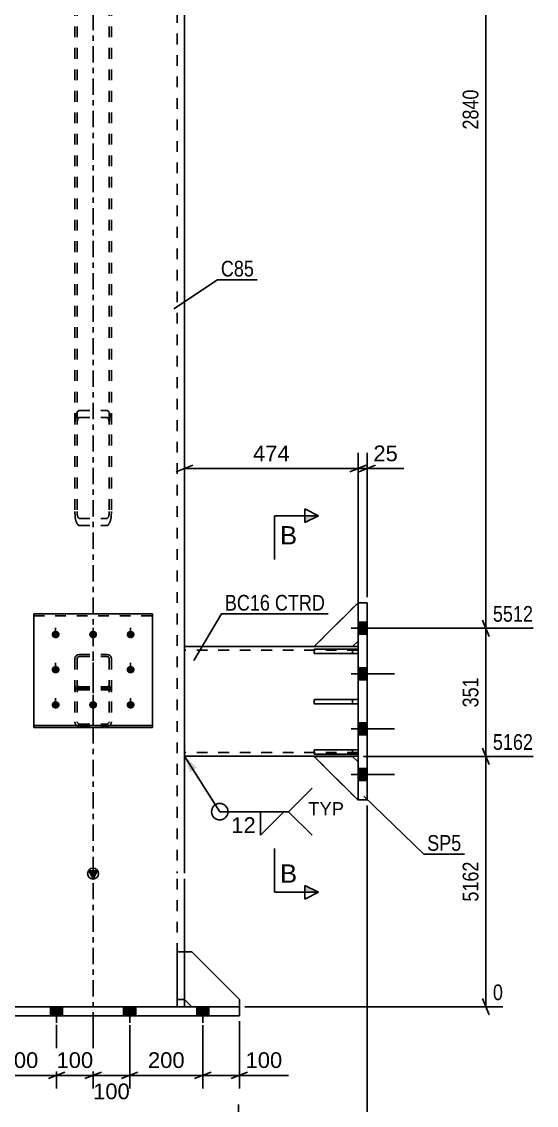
# Model space of a CAD drawing. Header units: millimetres. Extents: x 0 to 841, y 0 to 594.
# Drawn here: x 129.2 to 223, y 198.5 to 396.3 of the extents above; entities that cross this region are included whole.
import ezdxf

# ---------------------------------------------------------------- set-up
doc = ezdxf.new("R2010")
doc.units = ezdxf.units.MM
doc.linetypes.add('DXK_LINE_DOT2', pattern=[3.9198, 1.9599, -1.9599])
doc.linetypes.add('DXK_LINE_DOT3', pattern=[5.9187, 2.979, -0.9799, 0.9799, -0.9799])
doc.styles.add('Arial', font='ARIAL.TTF', dxfattribs={"height": 0.2})
doc.styles.add('Arial Narrow', font='ARIALN.TTF', dxfattribs={"height": 0.2})

# ---------------------------------------------------------------- blocks, each defined once
blk = doc.blocks.new('Part-284928707-2606 - 2604')
at = {"color": 2, "linetype": 'Continuous'}
for p, q in [((190.48, 263.41), (182.48, 263.41)), ((182.48, 262.61), (182.48, 263.41)), ((190.48, 263.41), (190.48, 262.61)), ((190.48, 262.61), (182.48, 262.61))]:
    blk.add_line(p, q, dxfattribs=at)
at = {"color": 7, "linetype": 'DXK_LINE_DOT2'}
blk.add_line((189.48, 262.61), (189.48, 263.41), dxfattribs=at)
blk = doc.blocks.new('Part-284928707-2671 - 2604')
at = {"color": 2, "linetype": 'Continuous'}
for p, q in [((190.48, 290.23), (182.48, 282.23)), ((189.48, 282.23), (190.48, 283.23)), ((182.48, 282.23), (189.48, 282.23))]:
    blk.add_line(p, q, dxfattribs=at)
at = {"color": 7, "linetype": 'DXK_LINE_DOT2'}
blk.add_line((190.48, 283.23), (190.48, 290.23), dxfattribs=at)
blk = doc.blocks.new('Part-284928707-2607 - 2604')
at = {"color": 2, "linetype": 'Continuous'}
for p, q in [((190.48, 281.75), (182.48, 281.75)), ((182.48, 280.95), (182.48, 281.75)), ((190.48, 280.95), (182.48, 280.95)), ((190.48, 281.75), (190.48, 280.95))]:
    blk.add_line(p, q, dxfattribs=at)
at = {"color": 7, "linetype": 'DXK_LINE_DOT2'}
blk.add_line((189.48, 280.95), (189.48, 281.75), dxfattribs=at)
blk = doc.blocks.new('Part-284928707-2672 - 2604')
at = {"color": 7, "linetype": 'DXK_LINE_DOT2'}
for p, q in [((190.48, 290.23), (182.48, 282.23)), ((190.48, 283.23), (190.48, 290.23)), ((189.48, 282.23), (190.48, 283.23)), ((182.48, 282.23), (189.48, 282.23))]:
    blk.add_line(p, q, dxfattribs=at)
blk = doc.blocks.new('Part-284928707-2608 - 2604')
at = {"color": 2, "linetype": 'Continuous'}
for p, q in [((190.48, 272.58), (182.48, 272.58)), ((182.48, 271.78), (182.48, 272.58)), ((190.48, 271.78), (182.48, 271.78)), ((190.48, 272.58), (190.48, 271.78))]:
    blk.add_line(p, q, dxfattribs=at)
at = {"color": 7, "linetype": 'DXK_LINE_DOT2'}
blk.add_line((189.48, 271.78), (189.48, 272.58), dxfattribs=at)
blk = doc.blocks.new('Part-284928707-2673 - 2604')
at = {"color": 2, "linetype": 'Continuous'}
for p, q in [((182.48, 262.18), (189.48, 262.18)), ((182.48, 262.18), (190.48, 254.18)), ((189.48, 262.18), (190.48, 261.18)), ((190.48, 254.18), (190.48, 254.23))]:
    blk.add_line(p, q, dxfattribs=at)
at = {"color": 7, "linetype": 'DXK_LINE_DOT2'}
blk.add_line((190.48, 254.23), (190.48, 261.18), dxfattribs=at)
blk = doc.blocks.new('Part-284928707-2609 - 2604')
at = {"color": 7, "linetype": 'DXK_LINE_DOT2'}
for p, q in [((190.48, 263.41), (182.48, 263.41)), ((182.48, 263.41), (182.48, 262.61)), ((189.48, 263.41), (189.48, 262.61)), ((190.48, 262.61), (190.48, 263.41)), ((182.48, 262.61), (190.48, 262.61))]:
    blk.add_line(p, q, dxfattribs=at)
blk = doc.blocks.new('Part-284928707-2674 - 2604')
at = {"color": 7, "linetype": 'DXK_LINE_DOT2'}
for p, q in [((182.48, 262.18), (189.48, 262.18)), ((190.48, 254.18), (182.48, 262.18)), ((189.48, 262.18), (190.48, 261.18)), ((190.48, 261.18), (190.48, 254.18))]:
    blk.add_line(p, q, dxfattribs=at)
blk = doc.blocks.new('Part-284928707-2610 - 2604')
at = {"color": 7, "linetype": 'DXK_LINE_DOT2'}
for p, q in [((190.48, 281.75), (182.48, 281.75)), ((182.48, 281.75), (182.48, 280.95)), ((182.48, 280.95), (190.48, 280.95)), ((189.48, 281.75), (189.48, 280.95)), ((190.48, 280.95), (190.48, 281.75))]:
    blk.add_line(p, q, dxfattribs=at)
blk = doc.blocks.new('Part-284928707-2611 - 2604')
at = {"color": 7, "linetype": 'DXK_LINE_DOT2'}
for p, q in [((190.48, 272.58), (182.48, 272.58)), ((182.48, 272.58), (182.48, 271.78)), ((182.48, 271.78), (190.48, 271.78)), ((189.48, 271.78), (189.48, 272.58)), ((190.48, 271.78), (190.48, 272.58))]:
    blk.add_line(p, q, dxfattribs=at)
blk = doc.blocks.new('Part-284928707-2630 - 2604')
at = {"color": 2, "linetype": 'Continuous'}
for p, q in [((115.53, 214.85), (115.53, 216.51)), ((115.53, 216.51), (168.86, 216.51)), ((168.86, 216.51), (168.86, 214.85)), ((168.86, 214.85), (115.53, 214.85))]:
    blk.add_line(p, q, dxfattribs=at)
blk = doc.blocks.new('Part-284928707-2635 - 2604')
at = {"linetype": 'Continuous'}
blk.add_hatch(color=2, dxfattribs=at).paths.add_polyline_path([(142.19, 239.9), (141.39, 241.3), (142.99, 241.3)])
at = {"color": 7, "linetype": 'DXK_LINE_DOT3'}
for p, q in [((142.19, 240.85), (142.19, 509.91)), ((142.19, 206.51), (142.19, 239.85))]:
    blk.add_line(p, q, dxfattribs=at)
at = {"color": 7, "linetype": 'DXK_LINE_DOT2'}
for p, q in [((157.53, 499.91), (157.53, 240.85)), ((157.53, 239.85), (157.53, 216.51)), ((158.86, 226.51), (158.86, 216.51)), ((158.86, 216.51), (125.53, 216.51))]:
    blk.add_line(p, q, dxfattribs=at)
at = {"color": 2, "linetype": 'Continuous'}
for p, q in [((158.86, 499.91), (158.86, 240.85)), ((142.19, 239.9), (141.39, 241.3)), ((141.39, 241.3), (142.99, 241.3)), ((142.99, 241.3), (142.19, 239.9)), ((158.86, 239.85), (158.86, 226.51))]:
    blk.add_line(p, q, dxfattribs=at)
blk.add_circle((142.19, 240.8), 1, dxfattribs=at)
blk = doc.blocks.new('Bolt-284928707-2636 - 2604')
at = {"linetype": 'Continuous'}
for points in [[(190.48, 286.66), (190.48, 284.46), (192.15, 284.46), (192.15, 286.66)], [(190.48, 286.66), (190.48, 284.46), (192.15, 284.46), (192.15, 286.66)], [(190.48, 286.66), (190.48, 284.46), (192.15, 284.46), (192.15, 286.66)], [(190.48, 278.33), (190.48, 276.13), (192.15, 276.13), (192.15, 278.33)], [(190.48, 278.33), (190.48, 276.13), (192.15, 276.13), (192.15, 278.33)], [(190.48, 268.33), (190.48, 266.13), (192.15, 266.13), (192.15, 268.33)], [(190.48, 268.33), (190.48, 266.13), (192.15, 266.13), (192.15, 268.33)], [(190.48, 259.99), (190.48, 257.79), (192.15, 257.79), (192.15, 259.99)], [(190.48, 259.99), (190.48, 257.79), (192.15, 257.79), (192.15, 259.99)], [(190.48, 259.99), (190.48, 257.79), (192.15, 257.79), (192.15, 259.99)]]:
    blk.add_hatch(color=1, dxfattribs=at).paths.add_polyline_path(points)
at = {"color": 1, "linetype": 'Continuous'}
for p, q in [((189.22, 285.56), (197.15, 285.56)), ((189.22, 285.56), (197.15, 285.56)), ((189.22, 285.56), (197.15, 285.56)), ((190.48, 286.66), (192.15, 286.66)), ((190.48, 286.66), (192.15, 286.66)), ((190.48, 286.66), (192.15, 286.66)), ((190.48, 284.46), (192.15, 284.46)), ((190.48, 284.46), (192.15, 284.46)), ((190.48, 284.46), (192.15, 284.46)), ((189.22, 277.23), (197.15, 277.23)), ((189.22, 277.23), (197.15, 277.23)), ((190.48, 278.33), (192.15, 278.33)), ((190.48, 278.33), (192.15, 278.33)), ((190.48, 276.13), (192.15, 276.13)), ((190.48, 276.13), (192.15, 276.13)), ((189.22, 267.23), (197.15, 267.23)), ((189.22, 267.23), (197.15, 267.23)), ((190.48, 268.33), (192.15, 268.33)), ((190.48, 268.33), (192.15, 268.33)), ((190.48, 266.13), (192.15, 266.13)), ((190.48, 266.13), (192.15, 266.13)), ((190.48, 259.99), (192.15, 259.99)), ((190.48, 259.99), (192.15, 259.99)), ((190.48, 259.99), (192.15, 259.99)), ((189.22, 258.89), (197.15, 258.89)), ((189.22, 258.89), (197.15, 258.89)), ((189.22, 258.89), (197.15, 258.89)), ((190.48, 257.79), (192.15, 257.79)), ((190.48, 257.79), (192.15, 257.79)), ((190.48, 257.79), (192.15, 257.79))]:
    blk.add_line(p, q, dxfattribs=at)
blk = doc.blocks.new('Bolt-284928707-2641 - 2604')
at = {"linetype": 'Continuous'}
for points in [[(135.36, 283.74), (135.21, 283.75), (135.06, 283.8), (134.93, 283.87), (134.81, 283.97), (134.72, 284.08), (134.66, 284.22), (134.63, 284.36), (134.63, 284.5), (134.66, 284.64), (134.72, 284.77), (134.81, 284.89), (134.93, 284.99), (135.06, 285.06), (135.21, 285.1), (135.36, 285.12), (135.51, 285.1), (135.66, 285.06), (135.79, 284.99), (135.9, 284.89), (135.99, 284.77), (136.06, 284.64), (136.09, 284.5), (136.09, 284.36), (136.06, 284.22), (135.99, 284.08), (135.9, 283.97), (135.79, 283.87), (135.66, 283.8), (135.51, 283.75)], [(142.19, 283.74), (142.04, 283.75), (141.89, 283.8), (141.76, 283.87), (141.65, 283.97), (141.56, 284.08), (141.5, 284.22), (141.46, 284.36), (141.46, 284.5), (141.5, 284.64), (141.56, 284.77), (141.65, 284.89), (141.76, 284.99), (141.89, 285.06), (142.04, 285.1), (142.19, 285.12), (142.35, 285.1), (142.49, 285.06), (142.62, 284.99), (142.74, 284.89), (142.83, 284.77), (142.89, 284.64), (142.92, 284.5), (142.92, 284.36), (142.89, 284.22), (142.83, 284.08), (142.74, 283.97), (142.62, 283.87), (142.49, 283.8), (142.35, 283.75)], [(149.03, 283.74), (148.87, 283.75), (148.73, 283.8), (148.6, 283.87), (148.48, 283.97), (148.39, 284.08), (148.33, 284.22), (148.3, 284.36), (148.3, 284.5), (148.33, 284.64), (148.39, 284.77), (148.48, 284.89), (148.6, 284.99), (148.73, 285.06), (148.87, 285.1), (149.03, 285.12), (149.18, 285.1), (149.32, 285.06), (149.46, 284.99), (149.57, 284.89), (149.66, 284.77), (149.72, 284.64), (149.76, 284.5), (149.76, 284.36), (149.72, 284.22), (149.66, 284.08), (149.57, 283.97), (149.46, 283.87), (149.32, 283.8), (149.18, 283.75)], [(135.36, 277.32), (135.21, 277.33), (135.06, 277.38), (134.93, 277.45), (134.81, 277.55), (134.72, 277.66), (134.66, 277.79), (134.63, 277.93), (134.63, 278.08), (134.66, 278.22), (134.72, 278.35), (134.81, 278.47), (134.93, 278.56), (135.06, 278.64), (135.21, 278.68), (135.36, 278.7), (135.51, 278.68), (135.66, 278.64), (135.79, 278.56), (135.9, 278.47), (135.99, 278.35), (136.06, 278.22), (136.09, 278.08), (136.09, 277.93), (136.06, 277.79), (135.99, 277.66), (135.9, 277.55), (135.79, 277.45), (135.66, 277.38), (135.51, 277.33)], [(149.03, 277.32), (148.87, 277.33), (148.73, 277.38), (148.6, 277.45), (148.48, 277.55), (148.39, 277.66), (148.33, 277.79), (148.3, 277.93), (148.3, 278.08), (148.33, 278.22), (148.39, 278.35), (148.48, 278.47), (148.6, 278.56), (148.73, 278.64), (148.87, 278.68), (149.03, 278.7), (149.18, 278.68), (149.32, 278.64), (149.46, 278.56), (149.57, 278.47), (149.66, 278.35), (149.72, 278.22), (149.76, 278.08), (149.76, 277.93), (149.72, 277.79), (149.66, 277.66), (149.57, 277.55), (149.46, 277.45), (149.32, 277.38), (149.18, 277.33)], [(135.36, 270.9), (135.21, 270.91), (135.06, 270.96), (134.93, 271.03), (134.81, 271.12), (134.72, 271.24), (134.66, 271.37), (134.63, 271.51), (134.63, 271.66), (134.66, 271.8), (134.72, 271.93), (134.81, 272.05), (134.93, 272.14), (135.06, 272.22), (135.21, 272.26), (135.36, 272.27), (135.51, 272.26), (135.66, 272.22), (135.79, 272.14), (135.9, 272.05), (135.99, 271.93), (136.06, 271.8), (136.09, 271.66), (136.09, 271.51), (136.06, 271.37), (135.99, 271.24), (135.9, 271.12), (135.79, 271.03), (135.66, 270.96), (135.51, 270.91)], [(142.19, 270.9), (142.04, 270.91), (141.89, 270.96), (141.76, 271.03), (141.65, 271.12), (141.56, 271.24), (141.5, 271.37), (141.46, 271.51), (141.46, 271.66), (141.5, 271.8), (141.56, 271.93), (141.65, 272.05), (141.76, 272.14), (141.89, 272.22), (142.04, 272.26), (142.19, 272.27), (142.35, 272.26), (142.49, 272.22), (142.62, 272.14), (142.74, 272.05), (142.83, 271.93), (142.89, 271.8), (142.92, 271.66), (142.92, 271.51), (142.89, 271.37), (142.83, 271.24), (142.74, 271.12), (142.62, 271.03), (142.49, 270.96), (142.35, 270.91)], [(149.03, 270.9), (148.87, 270.91), (148.73, 270.96), (148.6, 271.03), (148.48, 271.12), (148.39, 271.24), (148.33, 271.37), (148.3, 271.51), (148.3, 271.66), (148.33, 271.8), (148.39, 271.93), (148.48, 272.05), (148.6, 272.14), (148.73, 272.22), (148.87, 272.26), (149.03, 272.27), (149.18, 272.26), (149.32, 272.22), (149.46, 272.14), (149.57, 272.05), (149.66, 271.93), (149.72, 271.8), (149.76, 271.66), (149.76, 271.51), (149.72, 271.37), (149.66, 271.24), (149.57, 271.12), (149.46, 271.03), (149.32, 270.96), (149.18, 270.91)]]:
    blk.add_hatch(color=1, dxfattribs=at).paths.add_polyline_path(points)
at = {"color": 1, "linetype": 'Continuous'}
for p, q in [((135.36, 283.77), (135.36, 285.66)), ((142.19, 283.77), (142.19, 285.66)), ((149.03, 283.77), (149.03, 285.66)), ((135.36, 277.35), (135.36, 279.24)), ((149.03, 277.35), (149.03, 279.24)), ((135.36, 270.92), (135.36, 272.82)), ((142.19, 270.92), (142.19, 272.82)), ((149.03, 270.92), (149.03, 272.82))]:
    blk.add_line(p, q, dxfattribs=at)
blk = doc.blocks.new('Bolt-284928707-2642 - 2604')
at = {"linetype": 'Continuous'}
for points in [[(123.29, 216.51), (121.09, 216.51), (121.09, 214.85), (123.29, 214.85)], [(123.29, 216.51), (121.09, 216.51), (121.09, 214.85), (123.29, 214.85)], [(123.29, 216.51), (121.09, 216.51), (121.09, 214.85), (123.29, 214.85)], [(123.29, 216.51), (121.09, 216.51), (121.09, 214.85), (123.29, 214.85)], [(136.63, 216.51), (134.43, 216.51), (134.43, 214.85), (136.63, 214.85)], [(136.63, 216.51), (134.43, 216.51), (134.43, 214.85), (136.63, 214.85)], [(149.96, 216.51), (147.76, 216.51), (147.76, 214.85), (149.96, 214.85)], [(149.96, 216.51), (147.76, 216.51), (147.76, 214.85), (149.96, 214.85)], [(163.29, 216.51), (161.09, 216.51), (161.09, 214.85), (163.29, 214.85)], [(163.29, 216.51), (161.09, 216.51), (161.09, 214.85), (163.29, 214.85)], [(163.29, 216.51), (161.09, 216.51), (161.09, 214.85), (163.29, 214.85)], [(163.29, 216.51), (161.09, 216.51), (161.09, 214.85), (163.29, 214.85)]]:
    blk.add_hatch(color=1, dxfattribs=at).paths.add_polyline_path(points)
at = {"color": 1, "linetype": 'Continuous'}
for p, q in [((121.09, 214.85), (121.09, 216.51)), ((121.09, 214.85), (121.09, 216.51)), ((121.09, 214.85), (121.09, 216.51)), ((121.09, 214.85), (121.09, 216.51)), ((122.19, 213.58), (122.19, 216.51)), ((122.19, 213.58), (122.19, 216.51)), ((122.19, 213.58), (122.19, 216.51)), ((122.19, 213.58), (122.19, 216.51)), ((123.29, 214.85), (123.29, 216.51)), ((123.29, 214.85), (123.29, 216.51)), ((123.29, 214.85), (123.29, 216.51)), ((123.29, 214.85), (123.29, 216.51)), ((134.43, 214.85), (134.43, 216.51)), ((134.43, 214.85), (134.43, 216.51)), ((135.53, 213.58), (135.53, 216.51)), ((135.53, 213.58), (135.53, 216.51)), ((136.63, 214.85), (136.63, 216.51)), ((136.63, 214.85), (136.63, 216.51)), ((147.76, 214.85), (147.76, 216.51)), ((147.76, 214.85), (147.76, 216.51)), ((148.86, 213.58), (148.86, 216.51)), ((148.86, 213.58), (148.86, 216.51)), ((149.96, 214.85), (149.96, 216.51)), ((149.96, 214.85), (149.96, 216.51)), ((161.09, 214.85), (161.09, 216.51)), ((161.09, 214.85), (161.09, 216.51)), ((161.09, 214.85), (161.09, 216.51)), ((161.09, 214.85), (161.09, 216.51)), ((162.19, 213.58), (162.19, 216.51)), ((162.19, 213.58), (162.19, 216.51)), ((162.19, 213.58), (162.19, 216.51)), ((162.19, 213.58), (162.19, 216.51)), ((163.29, 214.85), (163.29, 216.51)), ((163.29, 214.85), (163.29, 216.51)), ((163.29, 214.85), (163.29, 216.51)), ((163.29, 214.85), (163.29, 216.51))]:
    blk.add_line(p, q, dxfattribs=at)
blk = doc.blocks.new('Part-284928707-2656 - 2604')
at = {"color": 2, "linetype": 'Continuous'}
for p, q in [((160.19, 226.51), (158.86, 226.51)), ((168.86, 217.85), (160.19, 226.51)), ((160.19, 216.51), (158.86, 217.85)), ((168.86, 217.85), (168.86, 216.51))]:
    blk.add_line(p, q, dxfattribs=at)
at = {"color": 7, "linetype": 'DXK_LINE_DOT2'}
for p, q in [((158.86, 217.85), (158.86, 226.51)), ((168.86, 216.51), (160.19, 216.51))]:
    blk.add_line(p, q, dxfattribs=at)
blk = doc.blocks.new('Part-284928707-2657 - 2604')
at = {"color": 2, "linetype": 'Continuous'}
for p, q in [((157.53, 226.51), (157.53, 216.51)), ((157.53, 226.51), (158.86, 226.51)), ((158.86, 226.51), (158.86, 216.51)), ((158.86, 217.85), (157.53, 217.85)), ((157.53, 216.51), (158.86, 216.51))]:
    blk.add_line(p, q, dxfattribs=at)
blk = doc.blocks.new('Part-284928707-2662 - 2604')
at = {"color": 2, "linetype": 'Continuous'}
for p, q in [((131.36, 288.19), (153.03, 288.19)), ((131.36, 288.19), (131.36, 267.46)), ((153.03, 288.19), (153.03, 267.46)), ((131.36, 267.83), (153.03, 267.83)), ((131.36, 267.46), (153.03, 267.46))]:
    blk.add_line(p, q, dxfattribs=at)
at = {"color": 7, "linetype": 'DXK_LINE_DOT2'}
blk.add_line((131.36, 287.82), (153.03, 287.82), dxfattribs=at)
blk = doc.blocks.new('Part-284928707-2664 - 2604')
at = {"color": 7, "linetype": 'DXK_LINE_DOT3'}
blk.add_line((142.19, 267.8), (142.19, 281.06), dxfattribs=at)
at = {"color": 7, "linetype": 'DXK_LINE_DOT2'}
for p, q in [((138.92, 280.31), (138.86, 280.02)), ((138.86, 280.02), (138.86, 268.52)), ((139.09, 280.55), (138.92, 280.31)), ((139.35, 280.72), (139.09, 280.55)), ((139.26, 280.02), (139.29, 280.17)), ((139.26, 280.02), (139.26, 268.52)), ((139.29, 280.17), (139.38, 280.29)), ((139.66, 280.77), (139.35, 280.72)), ((139.38, 280.29), (139.51, 280.37)), ((139.51, 280.37), (139.66, 280.4)), ((139.66, 280.77), (144.73, 280.77)), ((139.66, 280.4), (144.73, 280.4)), ((145.03, 280.72), (144.73, 280.77)), ((144.73, 280.4), (144.88, 280.37)), ((144.88, 280.37), (145.01, 280.29)), ((145.01, 280.29), (145.1, 280.17)), ((145.29, 280.55), (145.03, 280.72)), ((145.1, 280.17), (145.13, 280.02)), ((145.13, 280.02), (145.13, 268.52)), ((145.47, 280.31), (145.29, 280.55)), ((145.53, 280.02), (145.47, 280.31)), ((145.53, 280.02), (145.53, 268.52)), ((138.86, 275.26), (138.92, 274.97)), ((138.92, 274.97), (139.09, 274.73)), ((139.29, 275.12), (139.26, 275.26)), ((139.38, 275), (139.29, 275.12)), ((139.51, 274.91), (139.38, 275)), ((139.66, 274.89), (139.51, 274.91)), ((139.66, 274.89), (144.73, 274.89)), ((144.88, 274.91), (144.73, 274.89)), ((145.01, 275), (144.88, 274.91)), ((145.1, 275.12), (145.01, 275)), ((145.13, 275.26), (145.1, 275.12)), ((145.29, 274.73), (145.47, 274.97)), ((145.47, 274.97), (145.53, 275.26)), ((138.86, 273.91), (138.92, 274.24)), ((139.09, 274.73), (139.35, 274.57)), ((139.29, 274.08), (139.26, 273.91)), ((139.38, 274.21), (139.29, 274.08)), ((139.35, 274.7), (139.66, 274.76)), ((139.35, 274.57), (139.66, 274.51)), ((139.51, 274.31), (139.38, 274.21)), ((139.66, 274.34), (139.51, 274.31)), ((139.66, 274.76), (144.73, 274.76)), ((139.66, 274.51), (144.73, 274.51)), ((139.66, 274.34), (144.73, 274.34)), ((144.73, 274.76), (145.03, 274.7)), ((144.73, 274.51), (145.03, 274.57)), ((144.88, 274.31), (144.73, 274.34)), ((145.01, 274.21), (144.88, 274.31)), ((145.1, 274.08), (145.01, 274.21)), ((145.03, 274.57), (145.29, 274.73)), ((145.13, 273.91), (145.1, 274.08)), ((145.47, 274.24), (145.53, 273.91)), ((138.92, 268.19), (138.86, 268.52)), ((139.26, 268.52), (139.29, 268.36)), ((139.29, 268.36), (139.38, 268.22)), ((139.66, 267.67), (139.35, 267.73)), ((139.38, 268.22), (139.51, 268.13)), ((139.51, 268.13), (139.66, 268.09)), ((139.66, 268.09), (144.73, 268.09)), ((139.66, 267.67), (144.73, 267.67)), ((144.73, 268.09), (144.88, 268.13)), ((145.03, 267.73), (144.73, 267.67)), ((144.88, 268.13), (145.01, 268.22)), ((145.01, 268.22), (145.1, 268.36)), ((145.1, 268.36), (145.13, 268.52)), ((145.53, 268.52), (145.47, 268.19))]:
    blk.add_line(p, q, dxfattribs=at)
for centre, start, end in [((139.69, 273.94), 114.32, 159.2417), ((144.69, 273.94), 20.7583, 65.68), ((139.69, 268.49), 200.7583, 245.68), ((144.69, 268.49), 294.32, 339.2417)]:
    blk.add_arc(centre, 0.827, start, end, dxfattribs=at)
blk = doc.blocks.new('Part-284928707-2700 - 2604')
at = {"color": 2, "linetype": 'Continuous'}
for p, q in [((190.48, 290.23), (190.48, 254.23)), ((192.15, 290.23), (190.48, 290.23)), ((192.15, 254.23), (192.15, 290.23)), ((190.48, 254.23), (192.15, 254.23))]:
    blk.add_line(p, q, dxfattribs=at)
blk = doc.blocks.new('Part-284928707-2701 - 2604')
at = {"color": 7, "linetype": 'DXK_LINE_DOT2'}
for p, q in [((138.86, 462.01), (138.92, 462.11)), ((138.86, 462.01), (138.86, 306.85)), ((138.92, 462.11), (139.09, 462.2)), ((139.09, 462.2), (139.35, 462.26)), ((139.29, 462.06), (139.26, 462.01)), ((139.26, 462.01), (139.26, 306.85)), ((139.38, 462.1), (139.29, 462.06)), ((139.35, 462.26), (139.66, 462.28)), ((139.51, 462.13), (139.38, 462.1)), ((139.66, 462.14), (139.51, 462.13)), ((139.66, 462.28), (144.73, 462.28)), ((139.66, 462.14), (144.73, 462.14)), ((144.73, 462.28), (145.03, 462.26)), ((144.88, 462.13), (144.73, 462.14)), ((145.01, 462.1), (144.88, 462.13)), ((145.1, 462.06), (145.01, 462.1)), ((145.03, 462.26), (145.29, 462.2)), ((145.13, 462.01), (145.1, 462.06)), ((145.13, 462.01), (145.13, 306.85)), ((145.29, 462.2), (145.47, 462.11)), ((145.47, 462.11), (145.53, 462.01)), ((145.53, 462.01), (145.53, 306.85)), ((138.92, 460.17), (138.86, 460.27)), ((139.09, 460.08), (138.92, 460.17)), ((139.35, 460.02), (139.09, 460.08)), ((139.26, 460.27), (139.29, 460.22)), ((139.29, 460.22), (139.38, 460.18)), ((139.66, 460), (139.35, 460.02)), ((139.38, 460.18), (139.51, 460.15)), ((139.51, 460.15), (139.66, 460.14)), ((139.66, 460.14), (144.73, 460.14)), ((139.66, 460), (144.73, 460)), ((144.73, 460.14), (144.88, 460.15)), ((145.03, 460.02), (144.73, 460)), ((144.88, 460.15), (145.01, 460.18)), ((145.01, 460.18), (145.1, 460.22)), ((145.29, 460.08), (145.03, 460.02)), ((145.1, 460.22), (145.13, 460.27)), ((145.47, 460.17), (145.29, 460.08)), ((145.53, 460.27), (145.47, 460.17)), ((139.66, 325.29), (139.35, 325.1)), ((139.66, 325.29), (144.73, 325.29)), ((145.03, 325.1), (144.73, 325.29)), ((138.92, 323.74), (138.86, 322.78)), ((139.26, 322.78), (139.29, 323.26)), ((139.51, 323.94), (139.66, 324.04)), ((139.66, 324.04), (144.73, 324.04)), ((144.73, 324.04), (144.88, 323.94)), ((145.1, 323.26), (145.13, 322.78)), ((145.53, 322.78), (145.47, 323.74)), ((138.86, 306.85), (138.92, 305.89)), ((139.29, 306.37), (139.26, 306.85)), ((145.13, 306.85), (145.1, 306.37)), ((145.47, 305.89), (145.53, 306.85)), ((139.35, 304.53), (139.66, 304.34)), ((139.66, 305.6), (139.51, 305.69)), ((139.66, 305.6), (144.73, 305.6)), ((144.88, 305.69), (144.73, 305.6)), ((144.73, 304.34), (145.03, 304.53)), ((139.66, 304.34), (144.73, 304.34))]:
    blk.add_line(p, q, dxfattribs=at)
for centre, radius, start, end in [((141.98, 323.52), 3.07, 148.8902, 175.8111), ((142.41, 323.52), 3.07, 4.1889, 31.1098), ((140.82, 323.15), 1.53, 148.8902, 175.8111), ((143.57, 323.15), 1.53, 4.1889, 31.1098), ((141.98, 306.12), 3.07, 184.1889, 211.1098), ((140.82, 306.49), 1.53, 184.1889, 211.1098), ((143.57, 306.49), 1.53, 328.8902, 355.8111), ((142.41, 306.12), 3.07, 328.8902, 355.8111)]:
    blk.add_arc(centre, radius, start, end, dxfattribs=at)
blk = doc.blocks.new('Part-284928707-2738 - 2604')
at = {"color": 7, "linetype": 'DXK_LINE_DOT2'}
for p, q in [((158.86, 217.85), (158.86, 226.51)), ((158.86, 226.51), (160.19, 226.51)), ((160.19, 226.51), (168.86, 217.85)), ((160.19, 216.51), (158.86, 217.85)), ((168.86, 217.85), (168.86, 216.51)), ((168.86, 216.51), (160.19, 216.51))]:
    blk.add_line(p, q, dxfattribs=at)
blk = doc.blocks.new('Part-284928707-2739 - 2604')
at = {"color": 7, "linetype": 'DXK_LINE_DOT2'}
for p, q in [((157.53, 216.51), (157.53, 226.51)), ((157.53, 226.51), (158.86, 226.51)), ((158.86, 226.51), (158.86, 216.51)), ((158.86, 217.85), (157.53, 217.85)), ((158.86, 216.51), (157.53, 216.51))]:
    blk.add_line(p, q, dxfattribs=at)
blk = doc.blocks.new('Part-284928707-2781 - 2604')
at = {"color": 2, "linetype": 'Continuous'}
for p, q in [((182.48, 282.23), (158.86, 282.23)), ((190.48, 282.23), (189.48, 282.23)), ((158.86, 262.23), (190.48, 262.23))]:
    blk.add_line(p, q, dxfattribs=at)
at = {"color": 7, "linetype": 'DXK_LINE_DOT2'}
for p, q in [((158.86, 282.23), (158.86, 262.23)), ((190.48, 281.56), (158.86, 281.56)), ((189.48, 282.23), (182.48, 282.23)), ((190.48, 262.23), (190.48, 282.23)), ((190.48, 262.89), (158.86, 262.89))]:
    blk.add_line(p, q, dxfattribs=at)
blk = doc.blocks.new('StraightDimension-284928707-2945 - 2604')
at = {"color": 7, "linetype": 'Continuous'}
for p, q in [((190.48, 283.23), (190.48, 317.55)), ((192.15, 291.23), (192.15, 317.55)), ((188.98, 314.1), (191.98, 315.3)), ((190.48, 314.7), (192.15, 314.7)), ((193.65, 315.3), (190.65, 314.1))]:
    blk.add_line(p, q, dxfattribs=at)
at = {"color": 0}
blk.add_wipeout([(198.32, 315.45), (198.32, 319.65), (192.68, 319.65), (192.68, 315.45)], dxfattribs=at)
at = {"color": 7, "linetype": 'Continuous'}
blk.add_line((192.15, 314.7), (198.85, 314.7), dxfattribs=at)
blk.add_line((192.15, 314.7), (198.85, 314.7), dxfattribs=at)
at = {"color": 3, "style": 'Arial'}
blk.add_text('25', height=2.865, dxfattribs=at).set_placement((193.28, 316.05))
blk = doc.blocks.new('StraightDimension-284928707-2868 - 2604')
at = {"color": 7, "linetype": 'Continuous'}
for p, q in [((142.19, 215.51), (142.19, 201.13)), ((148.86, 213.13), (148.86, 201.13)), ((140.69, 203.38), (143.69, 204.58)), ((142.19, 203.98), (148.86, 203.98)), ((150.36, 204.58), (147.36, 203.38))]:
    blk.add_line(p, q, dxfattribs=at)
at = {"color": 0}
blk.add_wipeout([(149.46, 199.03), (149.46, 203.23), (141.59, 203.23), (141.59, 199.03)], dxfattribs=at)
at = {"color": 3, "style": 'Arial'}
blk.add_text('100', height=2.865, dxfattribs=at).set_placement((142.19, 199.63))
blk = doc.blocks.new('StraightDimension-284928707-2902 - 2604')
at = {"color": 7, "linetype": 'Continuous'}
for p, q in [((214.37, 284.06), (213.17, 287.06)), ((193.15, 285.56), (222.38, 285.56)), ((213.77, 262.18), (213.77, 285.56)), ((213.17, 263.68), (214.37, 260.68)), ((191.48, 262.18), (222.38, 262.18))]:
    blk.add_line(p, q, dxfattribs=at)
at = {"color": 0, "linetype": 'Continuous'}
blk.add_wipeout([(222.98, 286.16), (222.98, 290.36), (214.47, 290.36), (214.47, 286.16)], dxfattribs=at)
at = {"color": 0}
blk.add_wipeout([(213.02, 277.21), (208.82, 277.21), (208.82, 270.53), (213.02, 270.53)], dxfattribs=at)
at = {"color": 3, "linetype": 'Continuous', "style": 'Arial Narrow'}
blk.add_text('5512', height=2.863, dxfattribs=at).set_placement((215.07, 286.76))
at = {"color": 3, "style": 'Arial Narrow'}
blk.add_text('351', height=2.863, rotation=90.0002, dxfattribs=at).set_placement((212.42, 271.13))
blk = doc.blocks.new('StraightDimension-284928707-2828 - 2604')
at = {"color": 7, "linetype": 'Continuous'}
for p, q in [((92.15, 253.22), (92.15, 182.64)), ((192.15, 253.23), (192.15, 182.64)), ((93.65, 185.64), (90.65, 184.44)), ((92.15, 185.04), (192.15, 185.04)), ((190.65, 184.44), (193.65, 185.64))]:
    blk.add_line(p, q, dxfattribs=at)
at = {"color": 0}
blk.add_wipeout([(147.2, 185.79), (147.2, 189.99), (137.1, 189.99), (137.1, 185.79)], dxfattribs=at)
at = {"color": 3, "style": 'Arial'}
blk.add_text('1500', height=2.865, dxfattribs=at).set_placement((137.7, 186.39))
blk = doc.blocks.new('StraightDimension-284928707-2849 - 2604')
at = {"color": 7, "linetype": 'Continuous'}
for p, q in [((122.19, 214.68), (122.19, 201.58)), ((135.53, 213.21), (135.53, 201.58)), ((123.69, 204.58), (120.69, 203.38)), ((122.19, 203.98), (135.53, 203.98)), ((134.03, 203.38), (137.03, 204.58))]:
    blk.add_line(p, q, dxfattribs=at)
at = {"color": 0}
blk.add_wipeout([(132.8, 204.73), (132.8, 208.93), (124.92, 208.93), (124.92, 204.73)], dxfattribs=at)
at = {"color": 3, "style": 'Arial'}
blk.add_text('200', height=2.865, dxfattribs=at).set_placement((125.52, 205.33))
blk = doc.blocks.new('StraightDimension-284928707-2859 - 2604')
at = {"color": 7, "linetype": 'Continuous'}
for p, q in [((142.19, 215.51), (142.19, 201.58)), ((135.53, 213.21), (135.53, 201.58)), ((134.03, 203.38), (137.03, 204.58)), ((135.53, 203.98), (142.19, 203.98)), ((143.69, 204.58), (140.69, 203.38))]:
    blk.add_line(p, q, dxfattribs=at)
at = {"color": 0}
blk.add_wipeout([(142.8, 204.73), (142.8, 208.93), (134.92, 208.93), (134.92, 204.73)], dxfattribs=at)
at = {"color": 3, "style": 'Arial'}
blk.add_text('100', height=2.865, dxfattribs=at).set_placement((135.52, 205.33))
blk = doc.blocks.new('StraightDimension-284928707-2877 - 2604')
at = {"color": 7, "linetype": 'Continuous'}
for p, q in [((148.86, 213.13), (148.86, 201.58)), ((162.19, 213.13), (162.19, 201.58)), ((150.36, 204.58), (147.36, 203.38)), ((148.86, 203.98), (162.19, 203.98)), ((160.69, 203.38), (163.69, 204.58))]:
    blk.add_line(p, q, dxfattribs=at)
at = {"color": 0}
blk.add_wipeout([(159.46, 204.73), (159.46, 208.93), (151.59, 208.93), (151.59, 204.73)], dxfattribs=at)
at = {"color": 3, "style": 'Arial'}
blk.add_text('200', height=2.865, dxfattribs=at).set_placement((152.19, 205.33))
blk = doc.blocks.new('StraightDimension-284928707-2884 - 2604')
at = {"color": 7, "linetype": 'Continuous'}
for p, q in [((168.86, 213.85), (168.86, 201.58)), ((162.19, 213.13), (162.19, 201.58)), ((160.69, 203.38), (163.69, 204.58)), ((162.19, 203.98), (168.86, 203.98)), ((170.36, 204.58), (167.36, 203.38))]:
    blk.add_line(p, q, dxfattribs=at)
at = {"color": 0}
blk.add_wipeout([(177.26, 204.73), (177.26, 208.93), (169.38, 208.93), (169.38, 204.73)], dxfattribs=at)
at = {"color": 7, "linetype": 'Continuous'}
blk.add_line((168.86, 203.98), (177.78, 203.98), dxfattribs=at)
blk.add_line((168.86, 203.98), (177.78, 203.98), dxfattribs=at)
at = {"color": 3, "style": 'Arial'}
blk.add_text('100', height=2.865, dxfattribs=at).set_placement((169.98, 205.33))
blk = doc.blocks.new('StraightDimension-284928707-2895 - 2604')
at = {"color": 7, "linetype": 'Continuous'}
for p, q in [((214.37, 260.68), (213.17, 263.68)), ((191.48, 262.18), (222.38, 262.18)), ((213.77, 216.51), (213.77, 262.18)), ((213.17, 218.01), (214.37, 215.01)), ((169.86, 216.51), (216.89, 216.51))]:
    blk.add_line(p, q, dxfattribs=at)
at = {"color": 0, "linetype": 'Continuous'}
for points in [[(222.98, 262.78), (222.98, 266.98), (214.47, 266.98), (214.47, 262.78)], [(217.49, 217.11), (217.49, 221.31), (214.47, 221.31), (214.47, 217.11)]]:
    blk.add_wipeout(points, dxfattribs=at)
at = {"color": 0}
blk.add_wipeout([(213.02, 243.6), (208.82, 243.6), (208.82, 235.09), (213.02, 235.09)], dxfattribs=at)
at = {"color": 3, "linetype": 'Continuous', "style": 'Arial Narrow'}
for s, height, p in [('5162', 2.863, (215.07, 263.38)), ('0', 2.86, (215.07, 217.71))]:
    blk.add_text(s, height=height, dxfattribs=at).set_placement(p)
at = {"color": 3, "style": 'Arial Narrow'}
blk.add_text('5162', height=2.863, rotation=90.0002, dxfattribs=at).set_placement((212.42, 235.69))
blk = doc.blocks.new('StraightDimension-284928707-2910 - 2604')
at = {"color": 7, "linetype": 'Continuous'}
for p, q in [((191.46, 474.89), (222.38, 474.89)), ((214.37, 473.39), (213.17, 476.39)), ((213.77, 285.56), (213.77, 474.89)), ((213.17, 287.06), (214.37, 284.06)), ((193.15, 285.56), (222.38, 285.56))]:
    blk.add_line(p, q, dxfattribs=at)
at = {"color": 0, "linetype": 'Continuous'}
blk.add_wipeout([(222.98, 475.49), (222.98, 479.69), (214.47, 479.69), (214.47, 475.49)], dxfattribs=at)
at = {"color": 0}
blk.add_wipeout([(213.02, 384.48), (208.82, 384.48), (208.82, 375.97), (213.02, 375.97)], dxfattribs=at)
at = {"color": 3, "linetype": 'Continuous', "style": 'Arial Narrow'}
blk.add_text('8352', height=2.863, dxfattribs=at).set_placement((215.07, 476.09))
at = {"color": 3, "style": 'Arial Narrow'}
blk.add_text('2840', height=2.863, rotation=90.0002, dxfattribs=at).set_placement((212.42, 376.57))
blk = doc.blocks.new('StraightDimension-284928707-2953 - 2604')
at = {"color": 7, "linetype": 'Continuous'}
for p, q in [((158.86, 283.23), (158.86, 317.55)), ((190.48, 283.23), (190.48, 317.55)), ((160.36, 315.3), (157.36, 314.1)), ((158.86, 314.7), (190.48, 314.7)), ((188.98, 314.1), (191.98, 315.3))]:
    blk.add_line(p, q, dxfattribs=at)
at = {"color": 0}
blk.add_wipeout([(178.61, 315.45), (178.61, 319.65), (170.74, 319.65), (170.74, 315.45)], dxfattribs=at)
at = {"color": 3, "style": 'Arial'}
blk.add_text('474', height=2.865, dxfattribs=at).set_placement((171.34, 316.05))
blk = doc.blocks.new('Mark-284928707-2631 - 2604')
at = {"color": 0}
blk.add_wipeout([(171.51, 349.76), (171.51, 352.76), (165.48, 352.76), (165.48, 349.76)], dxfattribs=at)
blk.add_wipeout([(171.51, 349.76), (171.51, 352.76), (165.48, 352.76), (165.48, 349.76)], dxfattribs=at)
at = {"color": 30, "linetype": 'Continuous'}
for p, q in [((156.9, 343.84), (164.88, 349.16)), ((164.88, 349.16), (172.11, 349.16))]:
    blk.add_line(p, q, dxfattribs=at)
at = {"color": 3, "style": 'Arial Narrow'}
blk.add_text('C85', height=2.863, dxfattribs=at).set_placement((165.48, 349.76))
blk = doc.blocks.new('Mark-284928707-2696 - 2604')
at = {"color": 0}
blk.add_wipeout([(209.3, 244.96), (209.3, 247.96), (203.09, 247.96), (203.09, 244.96)], dxfattribs=at)
blk.add_wipeout([(209.3, 244.96), (209.3, 247.96), (203.09, 247.96), (203.09, 244.96)], dxfattribs=at)
at = {"color": 30, "linetype": 'Continuous'}
for p, q in [((191.53, 254.93), (202.49, 244.36)), ((202.49, 244.36), (209.9, 244.36))]:
    blk.add_line(p, q, dxfattribs=at)
at = {"color": 3, "style": 'Arial Narrow'}
blk.add_text('SP5', height=2.863, dxfattribs=at).set_placement((203.09, 244.96))
blk = doc.blocks.new('Mark-284928707-2777 - 2604')
at = {"color": 0}
blk.add_wipeout([(174.43, 288.79), (174.43, 291.79), (166.21, 291.79), (166.21, 288.79)], dxfattribs=at)
blk.add_wipeout([(174.43, 288.79), (174.43, 291.79), (166.21, 291.79), (166.21, 288.79)], dxfattribs=at)
at = {"color": 30, "linetype": 'Continuous'}
blk.add_line((160.58, 279.66), (165.61, 288.19), dxfattribs=at)
at = {"color": 3, "style": 'Arial Narrow'}
blk.add_text('BC16', height=2.863, dxfattribs=at).set_placement((166.21, 288.79))
at = {"color": 0}
blk.add_wipeout([(184.46, 288.79), (184.46, 291.79), (175.33, 291.79), (175.33, 288.79)], dxfattribs=at)
blk.add_wipeout([(184.46, 288.79), (184.46, 291.79), (175.33, 291.79), (175.33, 288.79)], dxfattribs=at)
at = {"color": 30, "linetype": 'Continuous'}
blk.add_line((165.61, 288.19), (185.06, 288.19), dxfattribs=at)
at = {"color": 3, "style": 'Arial Narrow'}
blk.add_text('CTRD', height=2.863, dxfattribs=at).set_placement((175.33, 288.79))
blk = doc.blocks.new('SectionMark-284928707-3066 - 2604')
at = {"color": 6, "linetype": 'Continuous'}
blk.add_line((168.72, 190.65), (168.72, 198.65), dxfattribs=at)
blk = doc.blocks.new('SectionMark-284928707-3070 - 2604')
at = {"linetype": 'Continuous'}
for points in [[(180.76, 304.86), (180.76, 306.11), (183.26, 306.11)], [(180.76, 237.39), (180.76, 238.64), (183.26, 237.39)]]:
    blk.add_hatch(color=6, dxfattribs=at).paths.add_polyline_path(points)
at = {"color": 6, "linetype": 'Continuous'}
for p, q in [((180.76, 304.86), (180.76, 307.36)), ((180.76, 307.36), (183.26, 306.11)), ((175.26, 306.11), (175.26, 298.11)), ((175.26, 306.11), (183.26, 306.11)), ((183.26, 306.11), (180.76, 304.86)), ((175.26, 237.39), (175.26, 245.39)), ((175.26, 237.39), (183.26, 237.39)), ((183.26, 237.39), (180.76, 238.64)), ((180.76, 238.64), (180.76, 236.14)), ((183.26, 237.39), (180.76, 236.14))]:
    blk.add_line(p, q, dxfattribs=at)
at = {"color": 0, "linetype": 'Continuous'}
for points in [[(179.37, 300.86), (179.37, 304.36), (176.26, 304.36), (176.26, 300.86)], [(179.37, 239.14), (179.37, 242.64), (176.26, 242.64), (176.26, 239.14)]]:
    blk.add_wipeout(points, dxfattribs=at)
at = {"color": 3, "linetype": 'Continuous', "style": 'Arial'}
for p in [(176.26, 300.86), (176.26, 239.14)]:
    blk.add_text('B', height=3.34, dxfattribs=at).set_placement(p)
blk = doc.blocks.new('WeldMark-284928707-3089 - 2604')
at = {"linetype": 'Continuous'}
blk.add_hatch(color=30, dxfattribs=at).paths.add_polyline_path([(159.83, 259.3), (158.86, 262.24), (161.1, 260.1)])
at = {"color": 30, "linetype": 'Continuous'}
blk.add_line((158.86, 262.24), (165.28, 252.1), dxfattribs=at)
at = {"color": 3, "linetype": 'Continuous'}
for q in [(182.12, 256.39), (182.12, 247.82)]:
    blk.add_line((177.83, 252.1), q, dxfattribs=at)
blk.add_arc((165.28, 252.1), 1.5, 90, 270, dxfattribs=at)
at = {"color": 0}
blk.add_wipeout([(172.03, 248), (172.03, 251.4), (167.18, 251.4), (167.18, 248)], dxfattribs=at)
at = {"color": 30, "linetype": 'Continuous'}
blk.add_line((165.28, 252.1), (177.83, 252.1), dxfattribs=at)
at = {"color": 3, "linetype": 'Continuous'}
for p, q in [((172.69, 252.1), (176.97, 252.1)), ((176.97, 252.1), (172.69, 247.82)), ((172.69, 247.82), (172.69, 252.1))]:
    blk.add_line(p, q, dxfattribs=at)
blk.add_arc((165.28, 252.1), 1.5, 270, 90, dxfattribs=at)
at = {"color": 3, "style": 'Arial'}
blk.add_text('12', height=2.865, dxfattribs=at).set_placement((167.38, 248.2))
at = {"color": 0, "linetype": 'Continuous'}
blk.add_wipeout([(187.91, 251.45), (187.91, 253.95), (181.43, 253.95), (181.43, 251.45)], dxfattribs=at)
blk.add_wipeout([(187.91, 251.45), (187.91, 253.95), (181.43, 253.95), (181.43, 251.45)], dxfattribs=at)
at = {"color": 3, "linetype": 'Continuous', "style": 'Arial'}
blk.add_text('TYP', height=2.388, dxfattribs=at).set_placement((181.43, 251.45))

msp = doc.modelspace()

# ---------------------------------------------------------------- block references
for name in ['Part-284928707-2635 - 2604', 'Part-284928707-2701 - 2604', 'Part-284928707-2671 - 2604', 'Part-284928707-2672 - 2604', 'Part-284928707-2700 - 2604', 'Part-284928707-2662 - 2604', 'Bolt-284928707-2641 - 2604', 'Bolt-284928707-2636 - 2604', 'Part-284928707-2664 - 2604', 'Part-284928707-2781 - 2604', 'Part-284928707-2607 - 2604', 'Part-284928707-2610 - 2604', 'Part-284928707-2608 - 2604', 'Part-284928707-2611 - 2604', 'Part-284928707-2606 - 2604', 'Part-284928707-2609 - 2604', 'Part-284928707-2673 - 2604', 'Part-284928707-2674 - 2604', 'Part-284928707-2657 - 2604', 'Part-284928707-2739 - 2604', 'Part-284928707-2656 - 2604', 'Part-284928707-2738 - 2604', 'Part-284928707-2630 - 2604', 'Bolt-284928707-2642 - 2604']:
    msp.add_blockref(name, (0, 0))

# ---------------------------------------------------------------- next in the draw order: block references
for name in ['Mark-284928707-2631 - 2604', 'StraightDimension-284928707-2945 - 2604', 'StraightDimension-284928707-2868 - 2604']:
    msp.add_blockref(name, (0, 0))

# ---------------------------------------------------------------- next in the draw order: block references
for name in ['StraightDimension-284928707-2902 - 2604', 'StraightDimension-284928707-2828 - 2604']:
    msp.add_blockref(name, (0, 0))

# ---------------------------------------------------------------- next in the draw order: block references
for name in ['StraightDimension-284928707-2910 - 2604', 'StraightDimension-284928707-2895 - 2604', 'StraightDimension-284928707-2849 - 2604', 'StraightDimension-284928707-2877 - 2604']:
    msp.add_blockref(name, (0, 0))

# ---------------------------------------------------------------- next in the draw order: block references
for name in ['StraightDimension-284928707-2953 - 2604', 'Mark-284928707-2696 - 2604', 'StraightDimension-284928707-2859 - 2604', 'StraightDimension-284928707-2884 - 2604']:
    msp.add_blockref(name, (0, 0))

# ---------------------------------------------------------------- next in the draw order: block references
msp.add_blockref('Mark-284928707-2777 - 2604', (0, 0))

# ---------------------------------------------------------------- next in the draw order: block references
for name in ['SectionMark-284928707-3066 - 2604', 'SectionMark-284928707-3070 - 2604']:
    msp.add_blockref(name, (0, 0))

# ---------------------------------------------------------------- next in the draw order: block references
msp.add_blockref('WeldMark-284928707-3089 - 2604', (0, 0))

doc.saveas('drawing.dxf')
